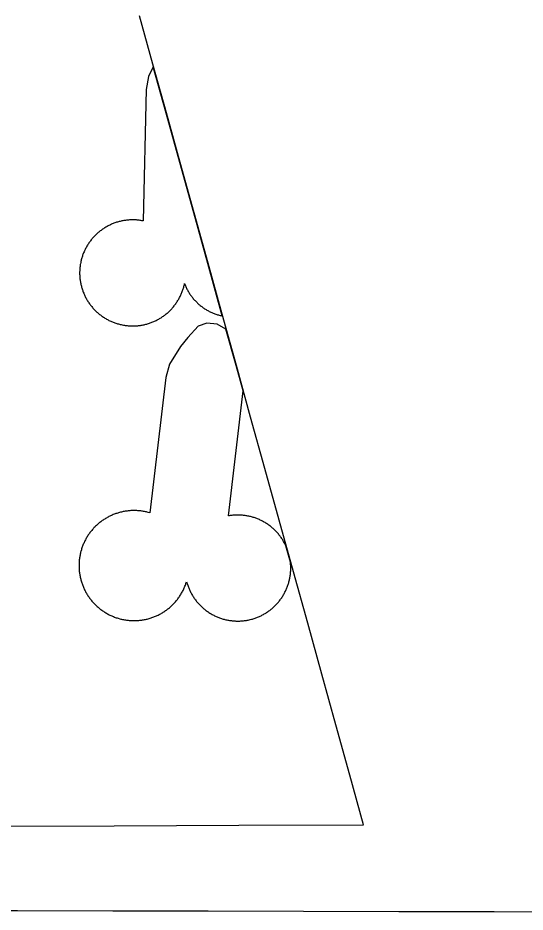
# Model space of a CAD drawing. Extents: x -246 to 246, y -104 to 199.
# Drawn here: x 101.7 to 113.99, y 157.02 to 178.67 of the extents above; entities that cross this region are included whole.
import ezdxf

# ---------------------------------------------------------------- set-up
doc = ezdxf.new("R2010")
doc.units = 0
doc.layers.add('Add_Red', color=1, linetype='Continuous')
doc.layers.add('Outline_Red', color=1, linetype='Continuous')

msp = doc.modelspace()

# ---------------------------------------------------------------- linework, layer by layer
at = {"layer": 'Add_Red'}
for points in [[(104.51, 171.213), (104.533, 171.213), (104.555, 171.214), (104.577, 171.216), (104.6, 171.218), (104.622, 171.22), (104.644, 171.223), (104.666, 171.226), (104.688, 171.229), (104.711, 171.233), (104.733, 171.238), (104.754, 171.242), (104.776, 171.247), (104.798, 171.253), (104.82, 171.258), (104.841, 171.265), (104.863, 171.271), (104.884, 171.278), (104.905, 171.285), (104.926, 171.293), (104.947, 171.301), (104.968, 171.309), (104.989, 171.318), (105.009, 171.327), (105.03, 171.336), (105.05, 171.346), (105.07, 171.356), (105.09, 171.367), (105.109, 171.378), (105.129, 171.389), (105.148, 171.4), (105.167, 171.412), (105.186, 171.424), (105.204, 171.437), (105.223, 171.45), (105.241, 171.463), (105.259, 171.476), (105.276, 171.49), (105.294, 171.504), (105.311, 171.519), (105.328, 171.533), (105.345, 171.548), (105.361, 171.564), (105.377, 171.579), (105.393, 171.595), (105.409, 171.611), (105.424, 171.627), (105.439, 171.644), (105.454, 171.661), (105.468, 171.678), (105.482, 171.696), (105.496, 171.713), (105.51, 171.731), (105.523, 171.749), (105.536, 171.768), (105.548, 171.786), (105.56, 171.805), (105.572, 171.824), (105.584, 171.843), (105.595, 171.862), (105.606, 171.882), (105.617, 171.902), (105.627, 171.922), (105.637, 171.942), (105.646, 171.962), (105.655, 171.983), (105.664, 172.003), (105.673, 172.024), (105.681, 172.045), (105.688, 172.066), (105.696, 172.087), (105.703, 172.108), (105.709, 172.13), (105.715, 172.151), (105.721, 172.173), (105.727, 172.195), (105.732, 172.217), (105.736, 172.239), (105.75, 172.204), (105.758, 172.184), (105.767, 172.164), (105.776, 172.144), (105.785, 172.125), (105.795, 172.106), (105.805, 172.086), (105.815, 172.067), (105.826, 172.049), (105.836, 172.03), (105.848, 172.012), (105.859, 171.993), (105.871, 171.975), (105.884, 171.958), (105.896, 171.94), (105.909, 171.923), (105.922, 171.906), (105.935, 171.889), (105.949, 171.872), (105.963, 171.856), (105.978, 171.839), (105.992, 171.824), (106.007, 171.808), (106.022, 171.793), (106.038, 171.777), (106.053, 171.763), (106.069, 171.748), (106.085, 171.734), (106.102, 171.72), (106.118, 171.706), (106.135, 171.692), (106.152, 171.679), (106.17, 171.666), (106.187, 171.654), (106.205, 171.642), (106.223, 171.63), (106.241, 171.618), (106.26, 171.607), (106.278, 171.596), (106.297, 171.585), (106.316, 171.575), (106.335, 171.565), (106.355, 171.555), (106.374, 171.546), (106.394, 171.537), (106.413, 171.529), (106.433, 171.52), (106.454, 171.512), (106.474, 171.505), (106.494, 171.498), (106.515, 171.491), (106.535, 171.484), (106.556, 171.478), (106.577, 171.472), (106.598, 171.467), (106.619, 171.462), (106.64, 171.457), (106.65, 171.455), (106.298, 172.727), (105.958, 173.953), (105.622, 175.167), (105.289, 176.367), (104.978, 177.488), (104.864, 177.252), (104.806, 176.934), (104.73, 173.756), (104.701, 173.761), (104.679, 173.765), (104.657, 173.768), (104.635, 173.771), (104.613, 173.774), (104.59, 173.776), (104.568, 173.778), (104.546, 173.779), (104.523, 173.78), (104.501, 173.78), (104.478, 173.781), (104.442, 173.78), (104.42, 173.779), (104.398, 173.778), (104.375, 173.777), (104.353, 173.775), (104.331, 173.772), (104.308, 173.769), (104.286, 173.766), (104.264, 173.763), (104.242, 173.759), (104.22, 173.754), (104.198, 173.75), (104.176, 173.745), (104.155, 173.739), (104.133, 173.733), (104.111, 173.727), (104.09, 173.721), (104.069, 173.714), (104.048, 173.706), (104.026, 173.699), (104.006, 173.69), (103.985, 173.682), (103.964, 173.673), (103.944, 173.664), (103.923, 173.655), (103.903, 173.645), (103.883, 173.635), (103.864, 173.624), (103.844, 173.613), (103.825, 173.602), (103.805, 173.59), (103.786, 173.578), (103.768, 173.566), (103.749, 173.554), (103.731, 173.541), (103.713, 173.527), (103.695, 173.514), (103.677, 173.5), (103.66, 173.486), (103.643, 173.472), (103.626, 173.457), (103.609, 173.442), (103.593, 173.426), (103.577, 173.411), (103.561, 173.395), (103.545, 173.379), (103.53, 173.362), (103.515, 173.346), (103.5, 173.329), (103.486, 173.312), (103.472, 173.294), (103.458, 173.276), (103.445, 173.259), (103.431, 173.24), (103.419, 173.222), (103.406, 173.203), (103.394, 173.185), (103.382, 173.166), (103.371, 173.146), (103.359, 173.127), (103.349, 173.107), (103.338, 173.087), (103.328, 173.067), (103.318, 173.047), (103.309, 173.027), (103.3, 173.006), (103.291, 172.986), (103.283, 172.965), (103.275, 172.944), (103.267, 172.923), (103.26, 172.902), (103.253, 172.88), (103.246, 172.859), (103.24, 172.837), (103.234, 172.816), (103.229, 172.794), (103.224, 172.772), (103.219, 172.75), (103.214, 172.719), (103.21, 172.697), (103.207, 172.675), (103.204, 172.653), (103.201, 172.631), (103.199, 172.608), (103.197, 172.586), (103.196, 172.564), (103.195, 172.541), (103.194, 172.519), (103.194, 172.496), (103.194, 172.463), (103.195, 172.44), (103.196, 172.418), (103.198, 172.395), (103.2, 172.373), (103.202, 172.351), (103.205, 172.329), (103.208, 172.306), (103.212, 172.284), (103.216, 172.262), (103.22, 172.24), (103.225, 172.218), (103.23, 172.196), (103.235, 172.175), (103.241, 172.153), (103.247, 172.131), (103.254, 172.11), (103.26, 172.089), (103.268, 172.068), (103.275, 172.046), (103.283, 172.026), (103.292, 172.005), (103.301, 171.984), (103.31, 171.964), (103.319, 171.943), (103.329, 171.923), (103.339, 171.903), (103.35, 171.883), (103.361, 171.864), (103.372, 171.844), (103.383, 171.825), (103.395, 171.806), (103.407, 171.787), (103.42, 171.769), (103.433, 171.75), (103.446, 171.732), (103.46, 171.714), (103.473, 171.697), (103.487, 171.679), (103.502, 171.662), (103.517, 171.645), (103.532, 171.629), (103.547, 171.612), (103.562, 171.596), (103.578, 171.58), (103.594, 171.565), (103.611, 171.549), (103.627, 171.534), (103.644, 171.52), (103.662, 171.505), (103.679, 171.491), (103.697, 171.477), (103.715, 171.464), (103.733, 171.451), (103.751, 171.438), (103.77, 171.425), (103.788, 171.413), (103.807, 171.401), (103.827, 171.39), (103.846, 171.379), (103.866, 171.368), (103.885, 171.357), (103.905, 171.347), (103.926, 171.337), (103.946, 171.328), (103.966, 171.319), (103.987, 171.31), (104.008, 171.301), (104.029, 171.293), (104.05, 171.286), (104.071, 171.278), (104.092, 171.272), (104.114, 171.265), (104.135, 171.259), (104.157, 171.253), (104.179, 171.248), (104.201, 171.243), (104.222, 171.238), (104.255, 171.232), (104.277, 171.228), (104.3, 171.225), (104.322, 171.222), (104.344, 171.219), (104.366, 171.217), (104.389, 171.215), (104.411, 171.214), (104.433, 171.213), (104.456, 171.212), (104.478, 171.212), (104.51, 171.213)], [(107.056, 164.064), (107.079, 164.065), (107.101, 164.066), (107.124, 164.068), (107.146, 164.07), (107.168, 164.072), (107.19, 164.075), (107.213, 164.078), (107.235, 164.081), (107.257, 164.085), (107.279, 164.089), (107.301, 164.094), (107.323, 164.099), (107.359, 164.108), (107.38, 164.114), (107.402, 164.12), (107.423, 164.127), (107.444, 164.134), (107.466, 164.141), (107.487, 164.149), (107.507, 164.158), (107.528, 164.166), (107.549, 164.175), (107.569, 164.184), (107.589, 164.194), (107.609, 164.204), (107.629, 164.214), (107.649, 164.225), (107.668, 164.236), (107.688, 164.247), (107.707, 164.259), (107.726, 164.271), (107.744, 164.284), (107.763, 164.296), (107.781, 164.309), (107.799, 164.323), (107.817, 164.336), (107.834, 164.35), (107.852, 164.364), (107.869, 164.379), (107.885, 164.394), (107.902, 164.409), (107.918, 164.424), (107.934, 164.44), (107.95, 164.456), (107.965, 164.472), (107.98, 164.489), (107.995, 164.506), (108.01, 164.523), (108.024, 164.54), (108.038, 164.557), (108.052, 164.575), (108.065, 164.593), (108.078, 164.611), (108.091, 164.63), (108.103, 164.649), (108.115, 164.667), (108.127, 164.687), (108.138, 164.706), (108.149, 164.725), (108.16, 164.745), (108.17, 164.765), (108.18, 164.785), (108.19, 164.805), (108.199, 164.826), (108.208, 164.846), (108.217, 164.867), (108.225, 164.888), (108.233, 164.909), (108.24, 164.93), (108.247, 164.951), (108.254, 164.972), (108.26, 164.994), (108.266, 165.015), (108.272, 165.037), (108.277, 165.059), (108.282, 165.081), (108.287, 165.103), (108.291, 165.125), (108.294, 165.147), (108.298, 165.169), (108.301, 165.191), (108.303, 165.214), (108.305, 165.236), (108.307, 165.258), (108.308, 165.281), (108.309, 165.303), (108.31, 165.325), (108.31, 165.348), (108.31, 165.388), (108.309, 165.41), (108.307, 165.433), (108.306, 165.455), (108.304, 165.477), (108.302, 165.488), (108.192, 165.885), (108.19, 165.89), (108.18, 165.91), (108.17, 165.93), (108.16, 165.95), (108.149, 165.97), (108.138, 165.99), (108.127, 166.009), (108.115, 166.028), (108.103, 166.047), (108.091, 166.066), (108.078, 166.084), (108.065, 166.102), (108.052, 166.12), (108.038, 166.138), (108.024, 166.156), (108.01, 166.173), (107.995, 166.19), (107.98, 166.207), (107.965, 166.223), (107.95, 166.239), (107.934, 166.255), (107.918, 166.271), (107.902, 166.287), (107.885, 166.302), (107.869, 166.316), (107.852, 166.331), (107.834, 166.345), (107.817, 166.359), (107.799, 166.373), (107.781, 166.386), (107.763, 166.399), (107.744, 166.412), (107.726, 166.424), (107.707, 166.436), (107.688, 166.448), (107.668, 166.459), (107.649, 166.47), (107.629, 166.481), (107.609, 166.491), (107.589, 166.501), (107.569, 166.511), (107.549, 166.52), (107.528, 166.529), (107.507, 166.538), (107.487, 166.546), (107.466, 166.554), (107.444, 166.561), (107.423, 166.569), (107.402, 166.575), (107.38, 166.582), (107.359, 166.588), (107.337, 166.593), (107.315, 166.598), (107.293, 166.603), (107.271, 166.608), (107.249, 166.612), (107.227, 166.616), (107.205, 166.619), (107.183, 166.622), (107.161, 166.624), (107.138, 166.626), (107.116, 166.628), (107.094, 166.63), (107.071, 166.631), (107.049, 166.631), (107.026, 166.631), (106.998, 166.631), (106.976, 166.63), (106.953, 166.629), (106.931, 166.628), (106.909, 166.626), (106.886, 166.624), (106.864, 166.621), (106.842, 166.618), (106.82, 166.615), (106.798, 166.611), (107.153, 169.639), (106.984, 170.25), (106.738, 171.137), (106.529, 171.257), (106.277, 171.278), (106.067, 171.207), (105.817, 170.929), (105.636, 170.716), (105.374, 170.282), (105.283, 169.959), (104.894, 166.684), (104.856, 166.694), (104.834, 166.7), (104.811, 166.706), (104.788, 166.711), (104.766, 166.715), (104.743, 166.72), (104.72, 166.723), (104.697, 166.727), (104.674, 166.73), (104.651, 166.733), (104.627, 166.735), (104.604, 166.737), (104.581, 166.738), (104.558, 166.739), (104.535, 166.74), (104.511, 166.74), (104.483, 166.74), (104.46, 166.739), (104.437, 166.738), (104.414, 166.736), (104.39, 166.734), (104.367, 166.732), (104.344, 166.729), (104.321, 166.726), (104.298, 166.723), (104.275, 166.719), (104.252, 166.715), (104.23, 166.71), (104.207, 166.705), (104.184, 166.699), (104.162, 166.693), (104.139, 166.687), (104.117, 166.68), (104.095, 166.673), (104.073, 166.666), (104.051, 166.658), (104.029, 166.65), (104.008, 166.641), (103.986, 166.632), (103.965, 166.623), (103.944, 166.613), (103.923, 166.603), (103.902, 166.593), (103.881, 166.582), (103.861, 166.571), (103.841, 166.559), (103.821, 166.547), (103.801, 166.535), (103.782, 166.522), (103.762, 166.509), (103.743, 166.496), (103.724, 166.483), (103.706, 166.469), (103.687, 166.454), (103.669, 166.44), (103.651, 166.425), (103.633, 166.41), (103.616, 166.394), (103.599, 166.379), (103.582, 166.363), (103.566, 166.346), (103.549, 166.33), (103.533, 166.313), (103.518, 166.295), (103.502, 166.278), (103.487, 166.26), (103.473, 166.242), (103.458, 166.224), (103.444, 166.206), (103.43, 166.187), (103.417, 166.168), (103.404, 166.149), (103.391, 166.129), (103.379, 166.109), (103.367, 166.09), (103.355, 166.07), (103.343, 166.049), (103.332, 166.029), (103.322, 166.008), (103.311, 165.987), (103.301, 165.966), (103.292, 165.945), (103.283, 165.924), (103.274, 165.902), (103.265, 165.88), (103.257, 165.859), (103.25, 165.837), (103.242, 165.815), (103.235, 165.792), (103.224, 165.752), (103.218, 165.73), (103.213, 165.707), (103.208, 165.684), (103.203, 165.662), (103.199, 165.639), (103.195, 165.616), (103.192, 165.593), (103.189, 165.57), (103.186, 165.547), (103.184, 165.523), (103.182, 165.5), (103.18, 165.477), (103.179, 165.454), (103.179, 165.431), (103.179, 165.407), (103.179, 165.381), (103.18, 165.358), (103.181, 165.335), (103.182, 165.312), (103.184, 165.289), (103.186, 165.265), (103.189, 165.242), (103.192, 165.219), (103.195, 165.196), (103.199, 165.173), (103.204, 165.15), (103.208, 165.128), (103.213, 165.105), (103.219, 165.082), (103.225, 165.06), (103.231, 165.037), (103.238, 165.015), (103.245, 164.993), (103.252, 164.971), (103.26, 164.949), (103.268, 164.927), (103.277, 164.906), (103.286, 164.884), (103.295, 164.863), (103.305, 164.842), (103.315, 164.821), (103.325, 164.8), (103.336, 164.779), (103.347, 164.759), (103.358, 164.739), (103.37, 164.719), (103.382, 164.699), (103.395, 164.679), (103.408, 164.66), (103.421, 164.641), (103.435, 164.622), (103.449, 164.603), (103.463, 164.585), (103.477, 164.567), (103.492, 164.549), (103.507, 164.531), (103.523, 164.514), (103.538, 164.497), (103.554, 164.48), (103.571, 164.463), (103.587, 164.447), (103.604, 164.431), (103.621, 164.415), (103.639, 164.4), (103.657, 164.385), (103.675, 164.37), (103.693, 164.356), (103.711, 164.341), (103.73, 164.328), (103.749, 164.314), (103.768, 164.301), (103.788, 164.288), (103.807, 164.276), (103.827, 164.264), (103.847, 164.252), (103.867, 164.24), (103.888, 164.229), (103.909, 164.219), (103.929, 164.208), (103.95, 164.198), (103.972, 164.189), (103.993, 164.18), (104.014, 164.171), (104.036, 164.162), (104.058, 164.154), (104.08, 164.146), (104.102, 164.139), (104.124, 164.132), (104.166, 164.12), (104.189, 164.114), (104.211, 164.109), (104.234, 164.104), (104.257, 164.099), (104.28, 164.095), (104.303, 164.091), (104.326, 164.088), (104.349, 164.085), (104.372, 164.082), (104.395, 164.08), (104.418, 164.078), (104.442, 164.076), (104.465, 164.075), (104.488, 164.075), (104.511, 164.075), (104.535, 164.075), (104.558, 164.075), (104.582, 164.076), (104.605, 164.078), (104.628, 164.08), (104.651, 164.082), (104.674, 164.085), (104.697, 164.088), (104.72, 164.091), (104.743, 164.095), (104.766, 164.099), (104.789, 164.104), (104.812, 164.109), (104.834, 164.114), (104.857, 164.12), (104.879, 164.126), (104.901, 164.133), (104.924, 164.14), (104.946, 164.147), (104.968, 164.155), (104.989, 164.163), (105.011, 164.172), (105.032, 164.181), (105.054, 164.19), (105.075, 164.2), (105.096, 164.21), (105.117, 164.22), (105.137, 164.231), (105.158, 164.242), (105.178, 164.253), (105.198, 164.265), (105.218, 164.277), (105.238, 164.29), (105.257, 164.303), (105.276, 164.316), (105.295, 164.329), (105.314, 164.343), (105.332, 164.357), (105.35, 164.372), (105.368, 164.387), (105.386, 164.402), (105.403, 164.417), (105.421, 164.433), (105.437, 164.449), (105.454, 164.465), (105.47, 164.482), (105.486, 164.499), (105.502, 164.516), (105.517, 164.533), (105.532, 164.551), (105.547, 164.569), (105.562, 164.587), (105.576, 164.606), (105.59, 164.624), (105.603, 164.643), (105.616, 164.662), (105.629, 164.682), (105.642, 164.702), (105.654, 164.721), (105.666, 164.741), (105.677, 164.762), (105.688, 164.782), (105.699, 164.803), (105.709, 164.824), (105.719, 164.845), (105.729, 164.866), (105.738, 164.887), (105.747, 164.909), (105.756, 164.93), (105.764, 164.952), (105.771, 164.974), (105.779, 164.996), (105.786, 165.018), (105.793, 164.994), (105.799, 164.972), (105.806, 164.951), (105.813, 164.93), (105.82, 164.909), (105.828, 164.888), (105.836, 164.867), (105.845, 164.846), (105.854, 164.826), (105.863, 164.805), (105.873, 164.785), (105.883, 164.765), (105.893, 164.745), (105.904, 164.725), (105.915, 164.706), (105.926, 164.687), (105.938, 164.667), (105.95, 164.649), (105.962, 164.63), (105.975, 164.611), (105.988, 164.593), (106.001, 164.575), (106.015, 164.557), (106.029, 164.54), (106.043, 164.523), (106.058, 164.506), (106.073, 164.489), (106.088, 164.472), (106.103, 164.456), (106.119, 164.44), (106.135, 164.424), (106.151, 164.409), (106.168, 164.394), (106.184, 164.379), (106.201, 164.364), (106.219, 164.35), (106.236, 164.336), (106.254, 164.323), (106.272, 164.309), (106.29, 164.296), (106.309, 164.284), (106.327, 164.271), (106.346, 164.259), (106.365, 164.247), (106.385, 164.236), (106.404, 164.225), (106.424, 164.214), (106.444, 164.204), (106.464, 164.194), (106.484, 164.184), (106.504, 164.175), (106.525, 164.166), (106.546, 164.158), (106.566, 164.149), (106.587, 164.141), (106.609, 164.134), (106.63, 164.127), (106.651, 164.12), (106.673, 164.114), (106.694, 164.108), (106.716, 164.102), (106.738, 164.097), (106.76, 164.092), (106.782, 164.088), (106.804, 164.084), (106.826, 164.08), (106.848, 164.077), (106.87, 164.074), (106.892, 164.071), (106.915, 164.069), (106.937, 164.067), (106.959, 164.066), (106.982, 164.065), (107.004, 164.064), (107.026, 164.064), (107.056, 164.064)]]:
    msp.add_lwpolyline(points, dxfattribs=at)
at = {"layer": 'Outline_Red'}
for points in [[(88.926, 159.053), (91.947, 159.064), (94.968, 159.075), (97.989, 159.086), (101.01, 159.097), (104.031, 159.108), (107.052, 159.119), (110.073, 159.13), (109.74, 160.333), (109.403, 161.55), (109.063, 162.778), (108.72, 164.015), (108.376, 165.258), (108.03, 166.506), (107.684, 167.756), (107.338, 169.005), (106.993, 170.252), (106.649, 171.494), (106.307, 172.729), (105.967, 173.955), (105.631, 175.169), (105.298, 176.369), (104.97, 177.553), (104.647, 178.719)], [(115.552, 157.015), (113.241, 157.02), (110.93, 157.025), (108.619, 157.03), (106.308, 157.035), (103.997, 157.04), (101.686, 157.045), (99.375, 157.05), (97.064, 157.055), (94.753, 157.06), (92.442, 157.065), (90.131, 157.07), (87.82, 157.075)]]:
    msp.add_lwpolyline(points, dxfattribs=at)

doc.saveas('drawing.dxf')
